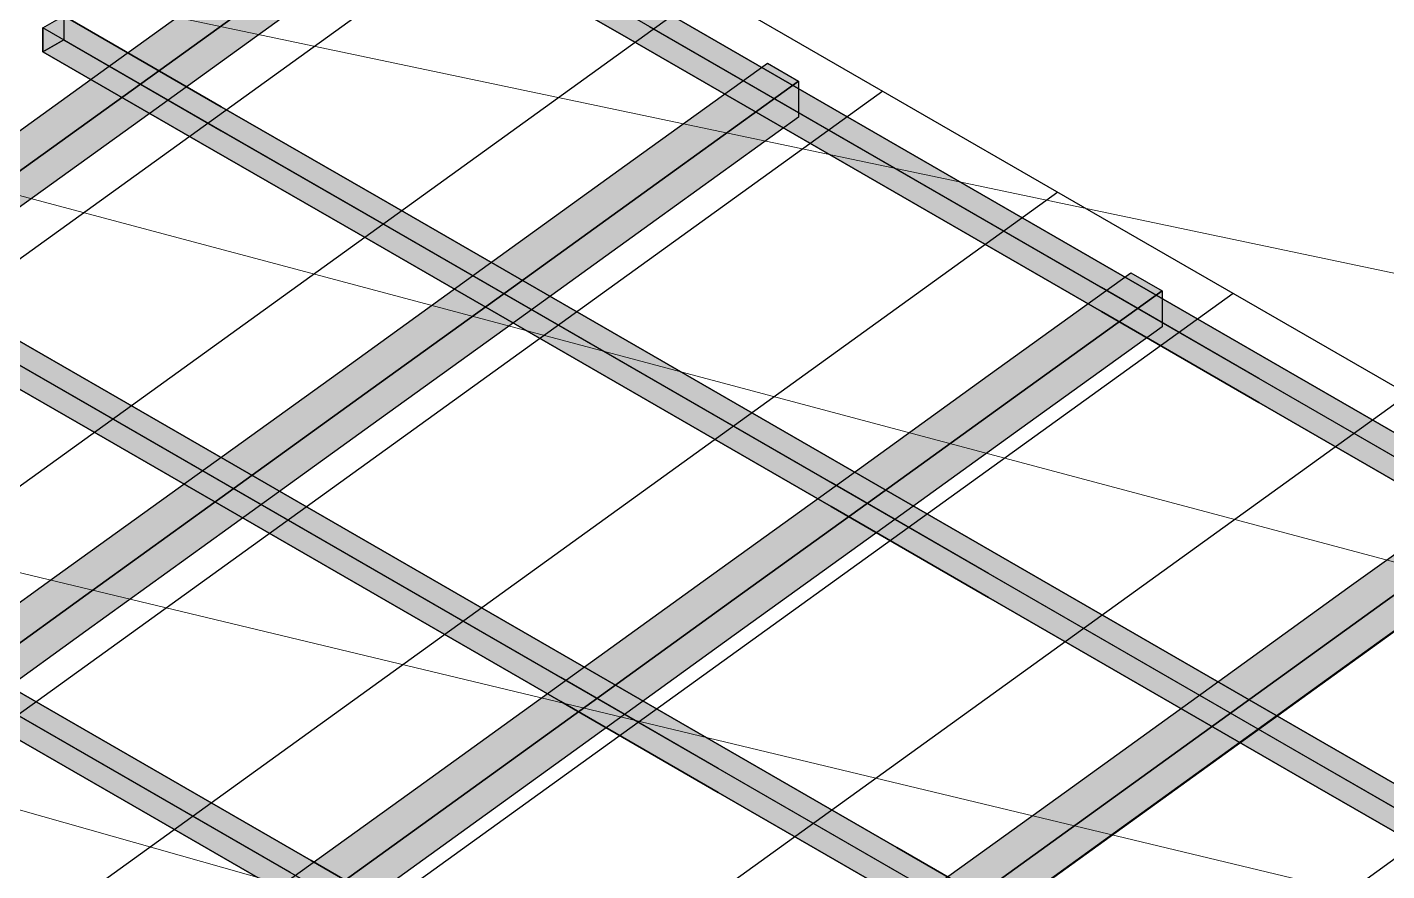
# Model space of a CAD drawing. Header units: metres. Extents: x 0 to 34.2, y 0 to 17.8.
# Drawn here: x 14.341 to 17.172, y 6.799 to 8.557 of the extents above; entities that cross this region are included whole.
import ezdxf

# ---------------------------------------------------------------- set-up
doc = ezdxf.new("R2010")
doc.units = ezdxf.units.M
doc.header["$LTSCALE"] = 0.25
doc.layers.add('ISO-ARISTAS', color=8, linetype='CONTINUOUS')
doc.layers.add('ISO-CONCRETO-SUP', color=254, linetype='CONTINUOUS', true_color=0xe8e8e8)
doc.layers.add('LLAMADAS', color=30, linetype='CONTINUOUS', lineweight=18)

msp = doc.modelspace()

# ---------------------------------------------------------------- linework, layer by layer
at = {"layer": 'ISO-ARISTAS', "color": 250}
for p, q in [((15.0282, 9.055), (16.6693, 8.1075)), ((15.3929, 8.8444), (13.3032, 7.3363)), ((15.5929, 8.5329), (15.2646, 8.7224)), ((15.2646, 8.7224), (15.5929, 8.5329)), ((14.5318, 8.4902), (14.8287, 8.7045)), ((14.8937, 8.667), (14.5967, 8.4527)), ((14.5967, 8.4527), (14.8937, 8.667)), ((15.7576, 8.6339), (13.6679, 7.1258)), ((15.9644, 8.4184), (15.6362, 8.6079)), ((15.6362, 8.6079), (15.9644, 8.4184)), ((14.3735, 8.5556), (14.4168, 8.5806)), ((14.3735, 8.5556), (14.4168, 8.5806)), ((14.4168, 8.5806), (14.4168, 8.5306)), ((14.745, 8.3911), (14.4168, 8.5806)), ((14.4168, 8.5806), (14.4168, 8.5306)), ((14.4168, 8.5806), (14.745, 8.3911)), ((14.8937, 8.592), (14.5967, 8.3777)), ((15.9211, 8.3934), (15.5929, 8.5829)), ((15.9211, 8.3934), (15.5929, 8.5829)), ((14.3735, 8.5056), (14.3735, 8.5556)), ((14.7017, 8.3661), (14.3735, 8.5556)), ((14.7017, 8.3661), (14.3735, 8.5556)), ((14.3735, 8.5556), (14.3735, 8.5056)), ((15.6362, 8.5579), (15.9644, 8.3684)), ((15.6362, 8.5579), (15.9644, 8.3684)), ((14.4168, 8.5306), (14.3735, 8.5056)), ((14.3735, 8.5056), (14.4168, 8.5306)), ((14.4168, 8.5306), (14.745, 8.3411)), ((14.4168, 8.5306), (14.745, 8.3411)), ((15.9211, 8.3434), (15.5929, 8.5329)), ((15.5929, 8.5329), (15.9211, 8.3434)), ((14.7017, 8.3161), (14.3735, 8.5056)), ((14.3735, 8.5056), (14.7017, 8.3161)), ((14.2349, 8.2759), (14.5318, 8.4902)), ((15.5854, 8.2676), (15.8823, 8.4819)), ((15.8823, 8.4819), (15.9472, 8.4444)), ((14.5967, 8.4527), (14.2998, 8.2384)), ((14.2998, 8.2384), (14.5967, 8.4527)), ((15.9472, 8.4444), (15.6503, 8.2301)), ((15.6503, 8.2301), (15.9472, 8.4444)), ((15.9472, 8.4444), (15.9472, 8.3694)), ((16.1223, 8.4233), (14.0326, 6.9152)), ((16.2926, 8.2289), (15.9644, 8.4184)), ((15.9644, 8.4184), (16.2926, 8.2289)), ((15.0732, 8.2016), (14.745, 8.3911)), ((14.745, 8.3911), (15.0732, 8.2016)), ((16.2493, 8.2039), (15.9211, 8.3934)), ((16.2493, 8.2039), (15.9211, 8.3934)), ((14.5967, 8.3777), (14.2998, 8.1634)), ((15.0299, 8.1766), (14.7017, 8.3661)), ((15.0299, 8.1766), (14.7017, 8.3661)), ((15.9472, 8.3694), (15.6503, 8.1551)), ((15.9644, 8.3684), (16.2926, 8.1789)), ((15.9644, 8.3684), (16.2926, 8.1789)), ((14.745, 8.3411), (15.0732, 8.1516)), ((14.745, 8.3411), (15.0732, 8.1516)), ((16.2493, 8.1539), (15.9211, 8.3434)), ((15.9211, 8.3434), (16.2493, 8.1539)), ((15.0299, 8.1266), (14.7017, 8.3161)), ((14.7017, 8.3161), (15.0299, 8.1266)), ((15.2884, 8.0533), (15.5854, 8.2676)), ((16.487, 8.2128), (14.3973, 6.7047)), ((15.6503, 8.2301), (15.3534, 8.0158)), ((15.3534, 8.0158), (15.6503, 8.2301)), ((16.6208, 8.0394), (16.2926, 8.2289)), ((16.2926, 8.2289), (16.6208, 8.0394)), ((15.4015, 8.0121), (15.0732, 8.2016)), ((15.0732, 8.2016), (15.4015, 8.0121)), ((16.5775, 8.0144), (16.2493, 8.2039)), ((16.5775, 8.0144), (16.2493, 8.2039)), ((15.3582, 7.9871), (15.0299, 8.1766)), ((15.3582, 7.9871), (15.0299, 8.1766)), ((15.6503, 8.1551), (15.3534, 7.9408)), ((16.5775, 7.9644), (16.2493, 8.1539)), ((16.2493, 8.1539), (16.5775, 7.9644)), ((16.2926, 8.1789), (16.6208, 7.9894)), ((16.2926, 8.1789), (16.6208, 7.9894)), ((15.3582, 7.9371), (15.0299, 8.1266)), ((15.0299, 8.1266), (15.3582, 7.9371)), ((15.0732, 8.1516), (15.4015, 7.9621)), ((15.0732, 8.1516), (15.4015, 7.9621)), ((16.6693, 8.1075), (18.3104, 7.16)), ((14.9915, 7.839), (15.2884, 8.0533)), ((16.342, 7.8308), (16.6389, 8.045)), ((16.6389, 8.045), (16.7039, 8.0076)), ((15.3534, 8.0158), (15.0565, 7.8015)), ((15.0565, 7.8015), (15.3534, 8.0158)), ((16.9057, 7.8249), (16.5775, 8.0144)), ((16.9057, 7.8249), (16.5775, 8.0144)), ((16.949, 7.8499), (16.6208, 8.0394)), ((16.6208, 8.0394), (16.949, 7.8499)), ((14.5103, 7.7954), (14.1821, 7.9849)), ((14.1821, 7.9849), (14.5103, 7.7954)), ((16.8517, 8.0022), (14.7619, 6.4941)), ((15.6864, 7.7976), (15.3582, 7.9871)), ((15.6864, 7.7976), (15.3582, 7.9871)), ((15.7297, 7.8226), (15.4015, 8.0121)), ((15.4015, 8.0121), (15.7297, 7.8226)), ((16.7039, 8.0076), (16.407, 7.7933)), ((16.407, 7.7933), (16.7039, 8.0076)), ((16.6208, 7.9894), (16.949, 7.7999)), ((16.6208, 7.9894), (16.949, 7.7999)), ((16.7039, 8.0076), (16.7039, 7.9326)), ((14.467, 7.7704), (14.1388, 7.9599)), ((14.467, 7.7704), (14.1388, 7.9599)), ((15.4015, 7.9621), (15.7297, 7.7726)), ((15.4015, 7.9621), (15.7297, 7.7726)), ((16.9057, 7.7749), (16.5775, 7.9644)), ((16.5775, 7.9644), (16.9057, 7.7749)), ((14.1821, 7.9349), (14.5103, 7.7454)), ((14.1821, 7.9349), (14.5103, 7.7454)), ((15.3534, 7.9408), (15.0565, 7.7265)), ((15.6864, 7.7476), (15.3582, 7.9371)), ((15.3582, 7.9371), (15.6864, 7.7476)), ((16.7039, 7.9326), (16.407, 7.7183)), ((14.467, 7.7204), (14.1388, 7.9099)), ((14.1388, 7.9099), (14.467, 7.7204)), ((17.2773, 7.6604), (16.949, 7.8499)), ((16.949, 7.8499), (17.2773, 7.6604)), ((14.6946, 7.6248), (14.9915, 7.839)), ((16.0579, 7.6331), (15.7297, 7.8226)), ((15.7297, 7.8226), (16.0579, 7.6331)), ((16.0451, 7.6165), (16.342, 7.8308)), ((17.234, 7.6354), (16.9057, 7.8249)), ((17.234, 7.6354), (16.9057, 7.8249)), ((14.8385, 7.6059), (14.5103, 7.7954)), ((14.5103, 7.7954), (14.8385, 7.6059)), ((15.0565, 7.8015), (14.7595, 7.5873)), ((14.7595, 7.5873), (15.0565, 7.8015)), ((17.2164, 7.7917), (15.1266, 6.2835)), ((16.0146, 7.6081), (15.6864, 7.7976)), ((16.0146, 7.6081), (15.6864, 7.7976)), ((16.11, 7.579), (16.407, 7.7933)), ((16.407, 7.7933), (16.11, 7.579)), ((16.949, 7.7999), (17.2773, 7.6104)), ((16.949, 7.7999), (17.2773, 7.6104)), ((14.7952, 7.5809), (14.467, 7.7704)), ((14.7952, 7.5809), (14.467, 7.7704)), ((15.7297, 7.7726), (16.0579, 7.5831)), ((15.7297, 7.7726), (16.0579, 7.5831)), ((17.234, 7.5854), (16.9057, 7.7749)), ((16.9057, 7.7749), (17.234, 7.5854)), ((14.5103, 7.7454), (14.8385, 7.5559)), ((14.5103, 7.7454), (14.8385, 7.5559)), ((16.0146, 7.5581), (15.6864, 7.7476)), ((15.6864, 7.7476), (16.0146, 7.5581)), ((14.7952, 7.5309), (14.467, 7.7204)), ((14.467, 7.7204), (14.7952, 7.5309)), ((15.0565, 7.7265), (14.7595, 7.5123)), ((16.407, 7.7183), (16.11, 7.504)), ((14.3977, 7.4105), (14.6946, 7.6248)), ((15.7482, 7.4022), (16.0451, 7.6165)), ((16.3861, 7.4436), (16.0579, 7.6331)), ((16.0579, 7.6331), (16.3861, 7.4436)), ((15.1668, 7.4164), (14.8385, 7.6059)), ((14.8385, 7.6059), (15.1668, 7.4164)), ((16.3428, 7.4186), (16.0146, 7.6081)), ((16.3428, 7.4186), (16.0146, 7.6081)), ((17.0986, 7.3939), (17.3956, 7.6082)), ((14.7595, 7.5873), (14.4626, 7.373)), ((14.4626, 7.373), (14.7595, 7.5873)), ((15.1235, 7.3914), (14.7952, 7.5809)), ((15.1235, 7.3914), (14.7952, 7.5809)), ((17.5811, 7.5811), (15.4913, 6.073)), ((16.11, 7.579), (15.8131, 7.3647)), ((15.8131, 7.3647), (16.11, 7.579)), ((16.0579, 7.5831), (16.3861, 7.3936)), ((16.0579, 7.5831), (16.3861, 7.3936)), ((17.4605, 7.5707), (17.1636, 7.3564)), ((17.1636, 7.3564), (17.4605, 7.5707)), ((14.8385, 7.5559), (15.1668, 7.3664)), ((14.8385, 7.5559), (15.1668, 7.3664)), ((16.3428, 7.3686), (16.0146, 7.5581)), ((16.0146, 7.5581), (16.3428, 7.3686)), ((14.7595, 7.5123), (14.4626, 7.298)), ((15.1235, 7.3414), (14.7952, 7.5309)), ((14.7952, 7.5309), (15.1235, 7.3414)), ((16.11, 7.504), (15.8131, 7.2897)), ((17.4605, 7.4957), (17.1636, 7.2814)), ((16.6711, 7.2291), (16.3428, 7.4186)), ((16.6711, 7.2291), (16.3428, 7.4186)), ((16.7144, 7.2541), (16.3861, 7.4436)), ((16.3861, 7.4436), (16.7144, 7.2541)), ((14.1007, 7.1962), (14.3977, 7.4105)), ((15.4517, 7.2019), (15.1235, 7.3914)), ((15.4517, 7.2019), (15.1235, 7.3914)), ((15.495, 7.2269), (15.1668, 7.4164)), ((15.1668, 7.4164), (15.495, 7.2269)), ((15.4512, 7.1879), (15.7482, 7.4022)), ((16.3861, 7.3936), (16.7144, 7.2041)), ((16.3861, 7.3936), (16.7144, 7.2041)), ((16.8017, 7.1796), (17.0986, 7.3939)), ((14.4626, 7.373), (14.1657, 7.1587)), ((14.1657, 7.1587), (14.4626, 7.373)), ((15.1668, 7.3664), (15.495, 7.1769)), ((15.1668, 7.3664), (15.495, 7.1769)), ((15.5162, 7.1504), (15.8131, 7.3647)), ((15.8131, 7.3647), (15.5162, 7.1504)), ((17.9457, 7.3706), (15.856, 5.8624)), ((16.6711, 7.1791), (16.3428, 7.3686)), ((16.3428, 7.3686), (16.6711, 7.1791)), ((15.4517, 7.1519), (15.1235, 7.3414)), ((15.1235, 7.3414), (15.4517, 7.1519)), ((16.8667, 7.1421), (17.1636, 7.3564)), ((17.1636, 7.3564), (16.8667, 7.1421)), ((14.4626, 7.298), (14.1657, 7.0837)), ((15.8131, 7.2897), (15.5162, 7.0754)), ((17.1636, 7.2814), (16.8667, 7.0671)), ((17.0426, 7.0646), (16.7144, 7.2541)), ((16.7144, 7.2541), (17.0426, 7.0646)), ((15.8232, 7.0374), (15.495, 7.2269)), ((15.495, 7.2269), (15.8232, 7.0374)), ((16.9993, 7.0396), (16.6711, 7.2291)), ((16.9993, 7.0396), (16.6711, 7.2291)), ((14.6039, 7.0101), (14.2756, 7.1996)), ((14.2756, 7.1996), (14.6039, 7.0101)), ((15.7799, 7.0124), (15.4517, 7.2019)), ((15.7799, 7.0124), (15.4517, 7.2019)), ((16.7144, 7.2041), (17.0426, 7.0146)), ((16.7144, 7.2041), (17.0426, 7.0146)), ((14.5605, 6.9851), (14.2323, 7.1746)), ((14.5605, 6.9851), (14.2323, 7.1746)), ((15.1543, 6.9736), (15.4512, 7.1879)), ((15.495, 7.1769), (15.8232, 6.9874)), ((15.495, 7.1769), (15.8232, 6.9874)), ((16.5048, 6.9653), (16.8017, 7.1796)), ((16.9993, 6.9896), (16.6711, 7.1791)), ((16.6711, 7.1791), (16.9993, 6.9896)), ((14.2756, 7.1496), (14.6039, 6.9601)), ((14.2756, 7.1496), (14.6039, 6.9601)), ((15.5162, 7.1504), (15.2193, 6.9361)), ((15.2193, 6.9361), (15.5162, 7.1504)), ((15.7799, 6.9624), (15.4517, 7.1519)), ((15.4517, 7.1519), (15.7799, 6.9624)), ((16.8667, 7.1421), (16.5698, 6.9278)), ((16.5698, 6.9278), (16.8667, 7.1421)), ((14.5605, 6.9351), (14.2323, 7.1246)), ((14.2323, 7.1246), (14.5605, 6.9351)), ((15.5162, 7.0754), (15.2193, 6.8611)), ((16.8667, 7.0671), (16.5698, 6.8528)), ((17.3708, 6.8751), (17.0426, 7.0646)), ((17.0426, 7.0646), (17.3708, 6.8751)), ((16.1514, 6.8479), (15.8232, 7.0374)), ((15.8232, 7.0374), (16.1514, 6.8479)), ((17.3275, 6.8501), (16.9993, 7.0396)), ((17.3275, 6.8501), (16.9993, 7.0396)), ((14.9321, 6.8206), (14.6039, 7.0101)), ((14.6039, 7.0101), (14.9321, 6.8206)), ((16.1081, 6.8229), (15.7799, 7.0124)), ((16.1081, 6.8229), (15.7799, 7.0124)), ((17.0426, 7.0146), (17.3708, 6.8251)), ((17.0426, 7.0146), (17.3708, 6.8251)), ((14.8888, 6.7956), (14.5605, 6.9851)), ((14.8888, 6.7956), (14.5605, 6.9851)), ((14.8574, 6.7593), (15.1543, 6.9736)), ((15.8232, 6.9874), (16.1514, 6.7979)), ((15.8232, 6.9874), (16.1514, 6.7979)), ((16.2079, 6.7511), (16.5048, 6.9653)), ((17.3275, 6.8001), (16.9993, 6.9896)), ((16.9993, 6.9896), (17.3275, 6.8001)), ((14.6039, 6.9601), (14.9321, 6.7706)), ((14.6039, 6.9601), (14.9321, 6.7706)), ((16.1081, 6.7729), (15.7799, 6.9624)), ((15.7799, 6.9624), (16.1081, 6.7729)), ((14.8888, 6.7456), (14.5605, 6.9351)), ((14.5605, 6.9351), (14.8888, 6.7456)), ((15.2193, 6.9361), (14.9223, 6.7218)), ((14.9223, 6.7218), (15.2193, 6.9361)), ((16.5698, 6.9278), (16.2728, 6.7136)), ((16.2728, 6.7136), (16.5698, 6.9278)), ((15.2193, 6.8611), (14.9223, 6.6468)), ((16.5698, 6.8528), (16.2728, 6.6386)), ((16.4797, 6.6584), (16.1514, 6.8479)), ((16.1514, 6.8479), (16.4797, 6.6584)), ((15.2603, 6.6311), (14.9321, 6.8206)), ((14.9321, 6.8206), (15.2603, 6.6311)), ((16.4364, 6.6334), (16.1081, 6.8229)), ((16.4364, 6.6334), (16.1081, 6.8229))]:
    msp.add_line(p, q, dxfattribs=at)
at = {"layer": 'ISO-CONCRETO-SUP', "true_color": 0x616771}
for points in [[(15.2646, 8.7224), (15.5929, 8.5329), (15.2646, 8.7724), (15.5929, 8.5829)], [(15.6362, 8.5579), (15.9644, 8.3684), (15.6362, 8.6079), (15.9644, 8.4184)], [(14.4168, 8.5306), (14.745, 8.3411), (14.4168, 8.5806), (14.745, 8.3911)], [(15.5929, 8.5329), (15.9211, 8.3434), (15.5929, 8.5829), (15.9211, 8.3934)], [(14.3735, 8.5056), (14.7017, 8.3161), (14.3735, 8.5556), (14.7017, 8.3661)], [(15.9644, 8.3684), (16.2926, 8.1789), (15.9644, 8.4184), (16.2926, 8.2289)], [(14.745, 8.3411), (15.0732, 8.1516), (14.745, 8.3911), (15.0732, 8.2016)], [(15.9211, 8.3434), (16.2493, 8.1539), (15.9211, 8.3934), (16.2493, 8.2039)], [(14.7017, 8.3161), (15.0299, 8.1266), (14.7017, 8.3661), (15.0299, 8.1766)], [(16.2926, 8.1789), (16.6208, 7.9894), (16.2926, 8.2289), (16.6208, 8.0394)], [(15.0732, 8.1516), (15.4015, 7.9621), (15.0732, 8.2016), (15.4015, 8.0121)], [(16.2493, 8.1539), (16.5775, 7.9644), (16.2493, 8.2039), (16.5775, 8.0144)], [(15.0299, 8.1266), (15.3582, 7.9371), (15.0299, 8.1766), (15.3582, 7.9871)], [(16.5775, 7.9644), (16.9057, 7.7749), (16.5775, 8.0144), (16.9057, 7.8249)], [(16.6208, 7.9894), (16.949, 7.7999), (16.6208, 8.0394), (16.949, 7.8499)], [(14.1821, 7.9349), (14.5103, 7.7454), (14.1821, 7.9849), (14.5103, 7.7954)], [(15.3582, 7.9371), (15.6864, 7.7476), (15.3582, 7.9871), (15.6864, 7.7976)], [(15.4015, 7.9621), (15.7297, 7.7726), (15.4015, 8.0121), (15.7297, 7.8226)], [(14.1388, 7.9099), (14.467, 7.7204), (14.1388, 7.9599), (14.467, 7.7704)], [(16.949, 7.7999), (17.2773, 7.6104), (16.949, 7.8499), (17.2773, 7.6604)], [(15.7297, 7.7726), (16.0579, 7.5831), (15.7297, 7.8226), (16.0579, 7.6331)], [(16.9057, 7.7749), (17.234, 7.5854), (16.9057, 7.8249), (17.234, 7.6354)], [(14.5103, 7.7454), (14.8385, 7.5559), (14.5103, 7.7954), (14.8385, 7.6059)], [(15.6864, 7.7476), (16.0146, 7.5581), (15.6864, 7.7976), (16.0146, 7.6081)], [(14.467, 7.7204), (14.7952, 7.5309), (14.467, 7.7704), (14.7952, 7.5809)], [(16.0579, 7.5831), (16.3861, 7.3936), (16.0579, 7.6331), (16.3861, 7.4436)], [(14.8385, 7.5559), (15.1668, 7.3664), (14.8385, 7.6059), (15.1668, 7.4164)], [(16.0146, 7.5581), (16.3428, 7.3686), (16.0146, 7.6081), (16.3428, 7.4186)], [(14.7952, 7.5309), (15.1235, 7.3414), (14.7952, 7.5809), (15.1235, 7.3914)], [(16.3428, 7.3686), (16.6711, 7.1791), (16.3428, 7.4186), (16.6711, 7.2291)], [(16.3861, 7.3936), (16.7144, 7.2041), (16.3861, 7.4436), (16.7144, 7.2541)], [(15.1235, 7.3414), (15.4517, 7.1519), (15.1235, 7.3914), (15.4517, 7.2019)], [(15.1668, 7.3664), (15.495, 7.1769), (15.1668, 7.4164), (15.495, 7.2269)], [(16.7144, 7.2041), (17.0426, 7.0146), (16.7144, 7.2541), (17.0426, 7.0646)], [(15.495, 7.1769), (15.8232, 6.9874), (15.495, 7.2269), (15.8232, 7.0374)], [(16.6711, 7.1791), (16.9993, 6.9896), (16.6711, 7.2291), (16.9993, 7.0396)], [(14.2756, 7.1496), (14.6039, 6.9601), (14.2756, 7.1996), (14.6039, 7.0101)], [(15.4517, 7.1519), (15.7799, 6.9624), (15.4517, 7.2019), (15.7799, 7.0124)], [(14.2323, 7.1246), (14.5605, 6.9351), (14.2323, 7.1746), (14.5605, 6.9851)], [(17.0426, 7.0146), (17.3708, 6.8251), (17.0426, 7.0646), (17.3708, 6.8751)], [(15.8232, 6.9874), (16.1514, 6.7979), (15.8232, 7.0374), (16.1514, 6.8479)], [(16.9993, 6.9896), (17.3275, 6.8001), (16.9993, 7.0396), (17.3275, 6.8501)], [(14.6039, 6.9601), (14.9321, 6.7706), (14.6039, 7.0101), (14.9321, 6.8206)], [(15.7799, 6.9624), (16.1081, 6.7729), (15.7799, 7.0124), (16.1081, 6.8229)], [(14.5605, 6.9351), (14.8888, 6.7456), (14.5605, 6.9851), (14.8888, 6.7956)], [(16.1514, 6.7979), (16.4797, 6.6084), (16.1514, 6.8479), (16.4797, 6.6584)], [(14.9321, 6.7706), (15.2603, 6.5811), (14.9321, 6.8206), (15.2603, 6.6311)], [(16.1081, 6.7729), (16.4364, 6.5834), (16.1081, 6.8229), (16.4364, 6.6334)]]:
    msp.add_solid(points, dxfattribs=at)
at = {"layer": 'ISO-CONCRETO-SUP', "true_color": 0x6b737d}
for points in [[(15.3079, 8.7474), (15.6362, 8.5579), (15.2646, 8.7224), (15.5929, 8.5329)], [(15.6362, 8.6079), (15.9644, 8.4184), (15.5929, 8.5829), (15.9211, 8.3934)], [(14.4168, 8.5806), (14.745, 8.3911), (14.3735, 8.5556), (14.7017, 8.3661)], [(15.6362, 8.5579), (15.9644, 8.3684), (15.5929, 8.5329), (15.9211, 8.3434)], [(14.4168, 8.5306), (14.745, 8.3411), (14.3735, 8.5056), (14.7017, 8.3161)], [(15.9644, 8.4184), (16.2926, 8.2289), (15.9211, 8.3934), (16.2493, 8.2039)], [(14.745, 8.3911), (15.0732, 8.2016), (14.7017, 8.3661), (15.0299, 8.1766)], [(15.9644, 8.3684), (16.2926, 8.1789), (15.9211, 8.3434), (16.2493, 8.1539)], [(14.745, 8.3411), (15.0732, 8.1516), (14.7017, 8.3161), (15.0299, 8.1266)], [(16.2926, 8.2289), (16.6208, 8.0394), (16.2493, 8.2039), (16.5775, 8.0144)], [(15.0732, 8.2016), (15.4015, 8.0121), (15.0299, 8.1766), (15.3582, 7.9871)], [(16.2926, 8.1789), (16.6208, 7.9894), (16.2493, 8.1539), (16.5775, 7.9644)], [(15.0732, 8.1516), (15.4015, 7.9621), (15.0299, 8.1266), (15.3582, 7.9371)], [(16.6208, 8.0394), (16.949, 7.8499), (16.5775, 8.0144), (16.9057, 7.8249)], [(14.1821, 7.9849), (14.5103, 7.7954), (14.1388, 7.9599), (14.467, 7.7704)], [(15.4015, 8.0121), (15.7297, 7.8226), (15.3582, 7.9871), (15.6864, 7.7976)], [(16.6208, 7.9894), (16.949, 7.7999), (16.5775, 7.9644), (16.9057, 7.7749)], [(15.4015, 7.9621), (15.7297, 7.7726), (15.3582, 7.9371), (15.6864, 7.7476)], [(14.1821, 7.9349), (14.5103, 7.7454), (14.1388, 7.9099), (14.467, 7.7204)], [(16.949, 7.8499), (17.2773, 7.6604), (16.9057, 7.8249), (17.234, 7.6354)], [(15.7297, 7.8226), (16.0579, 7.6331), (15.6864, 7.7976), (16.0146, 7.6081)], [(14.5103, 7.7954), (14.8385, 7.6059), (14.467, 7.7704), (14.7952, 7.5809)], [(16.949, 7.7999), (17.2773, 7.6104), (16.9057, 7.7749), (17.234, 7.5854)], [(15.7297, 7.7726), (16.0579, 7.5831), (15.6864, 7.7476), (16.0146, 7.5581)], [(14.5103, 7.7454), (14.8385, 7.5559), (14.467, 7.7204), (14.7952, 7.5309)], [(16.0579, 7.6331), (16.3861, 7.4436), (16.0146, 7.6081), (16.3428, 7.4186)], [(14.8385, 7.6059), (15.1668, 7.4164), (14.7952, 7.5809), (15.1235, 7.3914)], [(16.0579, 7.5831), (16.3861, 7.3936), (16.0146, 7.5581), (16.3428, 7.3686)], [(14.8385, 7.5559), (15.1668, 7.3664), (14.7952, 7.5309), (15.1235, 7.3414)], [(16.3861, 7.4436), (16.7144, 7.2541), (16.3428, 7.4186), (16.6711, 7.2291)], [(15.1668, 7.4164), (15.495, 7.2269), (15.1235, 7.3914), (15.4517, 7.2019)], [(16.3861, 7.3936), (16.7144, 7.2041), (16.3428, 7.3686), (16.6711, 7.1791)], [(15.1668, 7.3664), (15.495, 7.1769), (15.1235, 7.3414), (15.4517, 7.1519)], [(16.7144, 7.2541), (17.0426, 7.0646), (16.6711, 7.2291), (16.9993, 7.0396)], [(15.495, 7.2269), (15.8232, 7.0374), (15.4517, 7.2019), (15.7799, 7.0124)], [(14.2756, 7.1996), (14.6039, 7.0101), (14.2323, 7.1746), (14.5605, 6.9851)], [(16.7144, 7.2041), (17.0426, 7.0146), (16.6711, 7.1791), (16.9993, 6.9896)], [(15.495, 7.1769), (15.8232, 6.9874), (15.4517, 7.1519), (15.7799, 6.9624)], [(14.2756, 7.1496), (14.6039, 6.9601), (14.2323, 7.1246), (14.5605, 6.9351)], [(17.0426, 7.0646), (17.3708, 6.8751), (16.9993, 7.0396), (17.3275, 6.8501)], [(15.8232, 7.0374), (16.1514, 6.8479), (15.7799, 7.0124), (16.1081, 6.8229)], [(14.6039, 7.0101), (14.9321, 6.8206), (14.5605, 6.9851), (14.8888, 6.7956)], [(17.0426, 7.0146), (17.3708, 6.8251), (16.9993, 6.9896), (17.3275, 6.8001)], [(15.8232, 6.9874), (16.1514, 6.7979), (15.7799, 6.9624), (16.1081, 6.7729)], [(14.6039, 6.9601), (14.9321, 6.7706), (14.5605, 6.9351), (14.8888, 6.7456)], [(16.1514, 6.8479), (16.4797, 6.6584), (16.1081, 6.8229), (16.4364, 6.6334)], [(14.9321, 6.8206), (15.2603, 6.6311), (14.8888, 6.7956), (15.217, 6.6061)]]:
    msp.add_solid(points, dxfattribs=at)
at = {"layer": 'ISO-CONCRETO-SUP', "true_color": 0x6e7681}
for points in [[(14.8287, 8.7045), (14.8937, 8.667), (14.5318, 8.4902), (14.5967, 8.4527)], [(14.5318, 8.4902), (14.5967, 8.4527), (14.2349, 8.2759), (14.2998, 8.2384)], [(15.8823, 8.4819), (15.9472, 8.4444), (15.5854, 8.2676), (15.6503, 8.2301)], [(15.5854, 8.2676), (15.6503, 8.2301), (15.2884, 8.0533), (15.3534, 8.0158)], [(15.2884, 8.0533), (15.3534, 8.0158), (14.9915, 7.839), (15.0565, 7.8015)], [(16.6389, 8.045), (16.7039, 8.0076), (16.342, 7.8308), (16.407, 7.7933)], [(14.9915, 7.839), (15.0565, 7.8015), (14.6946, 7.6248), (14.7595, 7.5873)], [(16.342, 7.8308), (16.407, 7.7933), (16.0451, 7.6165), (16.11, 7.579)], [(14.6946, 7.6248), (14.7595, 7.5873), (14.3977, 7.4105), (14.4626, 7.373)], [(16.0451, 7.6165), (16.11, 7.579), (15.7482, 7.4022), (15.8131, 7.3647)], [(17.3956, 7.6082), (17.4605, 7.5707), (17.0986, 7.3939), (17.1636, 7.3564)], [(14.3977, 7.4105), (14.4626, 7.373), (14.1007, 7.1962), (14.1657, 7.1587)], [(15.7482, 7.4022), (15.8131, 7.3647), (15.4512, 7.1879), (15.5162, 7.1504)], [(17.0986, 7.3939), (17.1636, 7.3564), (16.8017, 7.1796), (16.8667, 7.1421)], [(15.4512, 7.1879), (15.5162, 7.1504), (15.1543, 6.9736), (15.2193, 6.9361)], [(16.8017, 7.1796), (16.8667, 7.1421), (16.5048, 6.9653), (16.5698, 6.9278)], [(15.1543, 6.9736), (15.2193, 6.9361), (14.8574, 6.7593), (14.9223, 6.7218)], [(16.5048, 6.9653), (16.5698, 6.9278), (16.2079, 6.7511), (16.2728, 6.7136)]]:
    msp.add_solid(points, dxfattribs=at)
at = {"layer": 'ISO-CONCRETO-SUP', "true_color": 0x575d65}
for points in [[(14.8937, 8.592), (14.5967, 8.3777), (14.8937, 8.667), (14.5967, 8.4527)], [(14.4168, 8.5306), (14.3735, 8.5056), (14.4168, 8.5806), (14.3735, 8.5556)], [(14.5967, 8.3777), (14.2998, 8.1634), (14.5967, 8.4527), (14.2998, 8.2384)], [(15.9472, 8.3694), (15.6503, 8.1551), (15.9472, 8.4444), (15.6503, 8.2301)], [(15.6503, 8.1551), (15.3534, 7.9408), (15.6503, 8.2301), (15.3534, 8.0158)], [(15.3534, 7.9408), (15.0565, 7.7265), (15.3534, 8.0158), (15.0565, 7.8015)], [(16.7039, 7.9326), (16.407, 7.7183), (16.7039, 8.0076), (16.407, 7.7933)], [(15.0565, 7.7265), (14.7595, 7.5123), (15.0565, 7.8015), (14.7595, 7.5873)], [(16.407, 7.7183), (16.11, 7.504), (16.407, 7.7933), (16.11, 7.579)], [(14.7595, 7.5123), (14.4626, 7.298), (14.7595, 7.5873), (14.4626, 7.373)], [(16.11, 7.504), (15.8131, 7.2897), (16.11, 7.579), (15.8131, 7.3647)], [(17.4605, 7.4957), (17.1636, 7.2814), (17.4605, 7.5707), (17.1636, 7.3564)], [(14.4626, 7.298), (14.1657, 7.0837), (14.4626, 7.373), (14.1657, 7.1587)], [(15.8131, 7.2897), (15.5162, 7.0754), (15.8131, 7.3647), (15.5162, 7.1504)], [(17.1636, 7.2814), (16.8667, 7.0671), (17.1636, 7.3564), (16.8667, 7.1421)], [(15.5162, 7.0754), (15.2193, 6.8611), (15.5162, 7.1504), (15.2193, 6.9361)], [(16.8667, 7.0671), (16.5698, 6.8528), (16.8667, 7.1421), (16.5698, 6.9278)], [(15.2193, 6.8611), (14.9223, 6.6468), (15.2193, 6.9361), (14.9223, 6.7218)], [(16.5698, 6.8528), (16.2728, 6.6386), (16.5698, 6.9278), (16.2728, 6.7136)]]:
    msp.add_solid(points, dxfattribs=at)
at = {"layer": 'LLAMADAS'}
for p, q in [((18.48, 7.0973), (8.4464, 9.7742)), ((18.48, 5.7486), (6.4, 9.1715)), ((18.48, 7.7716), (12.4111, 9.0493)), ((18.48, 6.423), (10.0005, 8.4582))]:
    msp.add_line(p, q, dxfattribs=at)

doc.saveas('drawing.dxf')
